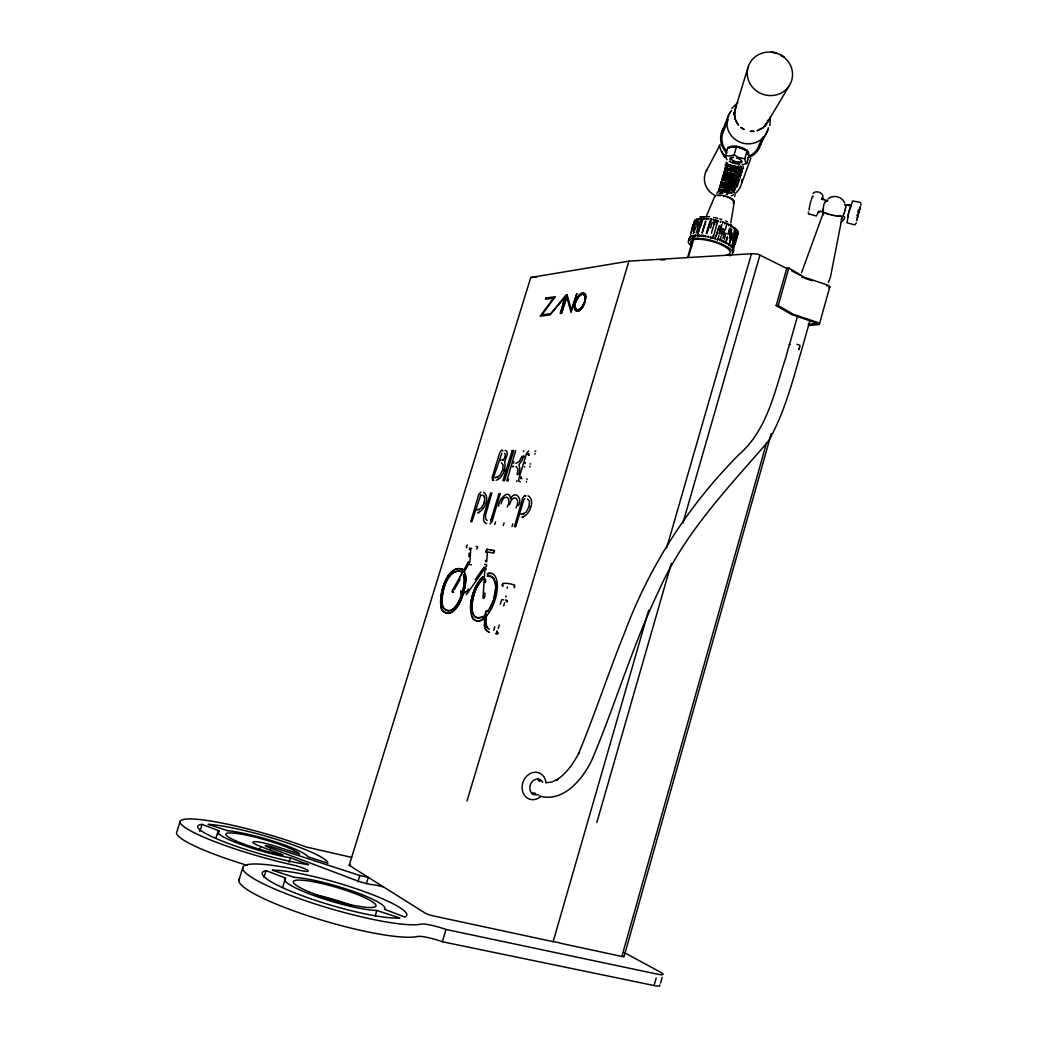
<?xml version="1.0" encoding="UTF-8"?>
<svg xmlns="http://www.w3.org/2000/svg" width="1038" height="1038" viewBox="0 0 1038 1038"><rect width="100%" height="100%" fill="white"/><g stroke="black" fill="none" stroke-linecap="round" stroke-linejoin="round"><path stroke-width="1.5" d="M690.049 236.651L689.907 237.611M823.108 209.961L822.991 212.232L822.719 211.272M690.555 236.975L690.737 236.119M789.568 344.136L789.646 344.901C790.087 340.49 785.494 359.797 785.156 359.459C774.361 392.701 766.861 430.381 739.173 454.346C688.83 504.961 649.412 565.944 624.526 632.895C608.346 672.909 595.034 714.053 578.451 753.899L578.828 753.095C573.287 763.696 566.203 773.985 555.862 780.407L557.821 779.447L551.84 782.016L546.092 782.743M688.947 239.674L689.414 238.688M737.162 230.267L733.996 242.126M720.969 186.204C722.798 184.349 738.329 190.564 733.088 192.51M721.812 182.519L727.43 185.153L734.255 185.724M724.005 173.904C721.514 166.028 739.964 171.568 740.289 177.693M738.148 232.46L738.096 233.148M725.03 170.44C721.734 161.513 747.165 169.726 739.562 176.577M726.042 166.962L725.134 164.523L727.69 163.122M723.784 175.227L728.858 178.056M726.95 165.289L732.763 165.717M470.551 606.244C471.343 595.436 475.261 584.407 482.981 576.596C475.274 584.42 471.356 595.436 470.551 606.244A25.146 11.548 -71.6 0 0 472.082 616.806C473.613 621.438 479.634 622.268 483.02 619.115L484.59 619.076M486.342 616.092A24.951 11.47 -71.6 0 0 494.399 601.897L495.943 596.85A24.951 11.47 -71.6 0 0 492.155 573.534L488.353 573.339L487.341 574.896M823.16 209.04L823.406 206.783A6.046 2.024 -77.5 0 1 823.666 205.822A5.891 2.452 -77.8 0 1 824.626 202.682M483.903 616.364C466.231 625.304 471.888 593.671 477.791 585.782A22.278 10.237 -71.6 0 1 480.218 582.071A22.395 10.289 -71.6 0 1 482.813 579.1L482.904 577.842M484.746 571.069L483.059 597.473C484.149 600.327 485.602 593.256 484.772 593.022M485.434 560.325L485.706 561.714M485.953 552.372L486.991 549.258L494.581 550.75L493.582 552.917L487.38 552.008L486.757 561.882M485.434 582.616L485.654 579.165M468.904 556.524L469.15 553.124M469.384 549.725L469.513 548.025M808.628 213.945L808.355 211.973M697.627 235.989L698.016 232.707M809.134 209.053L809.121 209.948M520.829 478.7L521.128 476.598M812.819 196.922L812.754 195.897L811.392 199.309M721.968 241.426L721.968 241.62M695.395 235.963L695.694 234.873L695.356 235.678M729 245.383L728.845 243.865M688.791 238.779L689.738 237.455M733.062 240.985L735.942 228.918L736.422 229.424M734.32 201.644L730.752 223.053M718.958 193.081L722.824 193.315M719.775 189.344L724.213 191.771L731.245 192.77M721.981 182.727C742.066 183.441 735.955 195.352 721.086 186.023M723.862 175.396C723.953 174.228 743.571 179.963 735.267 182.247M724.719 180.353C716.557 176.81 738.524 180.43 735.838 185.244M741.171 167.676L740.717 165.872M821.785 199.309L821.966 197.804L824.055 199.296M860.982 205.264L860.567 202.449L852.639 200.944L848.293 214.049M485.018 616.066L486.705 615.742L485.226 615.223L486.433 614.73C484.019 614.652 486.069 609.436 487.756 610.824L487.925 611.629C493.634 603.623 503.469 576.856 487.263 576.142L491.234 576.129L493.673 578.205L495.827 586.755L493.374 600.885L487.925 611.629L487.328 610.435L485.914 611.603L484.279 619.894L484.915 628.185L486.874 631.013L489.495 632.207M809.251 208.236L810.172 203.824M484.551 596.513L483.397 598.329M823.368 212.946L823.549 212.479A8.369 1.661 52.7 0 1 823.757 212.453L823.99 212.414M691.308 236.794L691.658 235.665M822.044 199.14C825.911 193.47 815.972 189.461 813.117 193.444M827.455 200.957L827.494 200.71A5.761 1.259 -48.9 0 0 827.416 200.386M694.643 221.107L694.279 222.275M801.518 272.786L823.419 212.66M506.466 601.028L507.361 601.91L505.506 599.951M842.026 216.773A8.122 2.219 -29.2 0 1 842.181 216.968L830.4 277.302L828.35 282.362M486.031 551.048L487.172 549.245M847.657 217.578L848.189 215.061M699.223 235.86L699.391 236.041M482.813 579.1C472.952 586.146 463.934 625.213 483.604 616.338C483.397 617.221 483.189 618.116 483.033 619.024C479.699 622.281 473.626 621.438 472.082 616.806M769.846 125.663L770.352 117.06M723.797 242.049L724.109 242.191M502.107 459.847C504.728 459.821 506.583 454.839 504.585 453.295M858.348 210.117L857.842 212.271M517.08 474.898L517.949 468.826L516.029 466.438M848.552 213.543L847.034 222.794L854.78 224.896L856.35 222.936M732.724 252.338L732.763 251.196M810.354 203.111L811.054 200.477M502.729 469.916L503.171 464.946L501.367 462.805M848.799 212.037L849.305 210.091M733.139 249.821L733.386 248.419L733.126 249.367M737.733 233.083L738.278 232.084M735.021 243.489L733.088 249.665M736.591 237.936L738.122 232.006M733.594 249.211L733.282 251.715M738.239 232.629L737.836 234.199M733.594 251.053L733.555 249.95M735.099 244.436L737.512 235.769M737.707 234.588L738.252 233.355M732.984 244.851L736.214 232.992M736.798 231.37L737.032 230.034M732.945 247.576L732.997 248.938L736.889 233.9M737.382 232.253L737.901 231.227M733.84 245.734L734.632 242.814M736.214 237.092L737.694 231.124M734.022 238.195L731.375 247.304L731.336 245.772M856.973 215.58L857.245 214.555M729.208 245.137L730.596 239.051M732.218 233.2L728.974 244.916M733.944 227.607L733.568 227.063L733.684 228.555M729.961 242.269L731.608 236.327M730.181 246.266L730.194 244.825M734.943 229.515L735.241 228.347M732.127 240.18L734.995 228.113M727.288 242.918L727.43 244.177M729.688 235.107L731.336 229.177M732.504 226.647L732.024 226.089L732.231 227.607M729.312 238.234L731.751 229.45M239.622 878.537A95.509 15.518 16.3 0 0 309.493 916.282A95.509 15.518 16.3 0 0 417.341 936.51A20.384 3.386 17 0 1 442.331 941.738L654.07 985.542L656.185 977.926M660.57 983.077L662.14 977.407M725.29 243.19C726.678 242.944 724.693 244.19 725.562 241.971M727.975 234.16L729.636 228.23M728.429 234.341L730.077 228.49M730.934 225.467L730.596 226.647L731.206 224.636L730.402 225.272M845.127 210.169L844.595 211.934A6.293 0.908 -72.8 0 1 844.283 212.894M819.436 323.986L829.829 286.864M723.408 242.256L723.681 241.05M724.42 239.168L726.094 233.226M728.806 225.713L728.819 224.377M350.662 865.121A5.099 0.688 16.5 0 0 349.637 865.614L425.321 913.193A5.644 0.843 16.9 0 0 432.587 915.737L553.137 941.674A5.437 0.779 17.5 0 0 555.408 941.933L558.47 942.582A5.424 0.766 17.6 0 0 562.038 943.581L621.866 956.452L766.693 442.37M624.033 956.647L771.208 433.871M809.848 320.859L802.439 347.211C793.006 379.337 784.975 412.514 768.042 441.682C727.807 488.132 684.198 533.298 658.961 590.414C632.466 645.532 615.456 704.53 591.569 760.698C582.214 779.668 562.933 803.153 539.059 795.899M721.319 241.335L721.657 240.154M722.915 238.351L724.576 232.486M725.406 229.567L726.924 223.507M726.86 224.818L726.496 223.326M789.555 344.344L797.405 316.512M799.507 347.509L798.923 349.534L800.077 345.446L797.041 344.331M723.239 235.289L724.926 229.359M808.278 324.427L816.75 323.207L791.397 314.41L776.203 305.574L786.869 268.076L788.867 268.038L803.97 277.133L826.456 284.672A5.073 1.466 14.4 0 1 828.622 287.617M776.203 305.574L778.202 305.574L788.867 268.038M496.086 480.27C502.976 478.064 505.96 468.696 504.728 462.014C504.909 459.068 510.307 452.049 505.091 450.336M518.987 474.055L519.843 468.592L518.974 464.648L521.855 460.716L523.879 455.617M528.887 507.05L529.497 501.367L527.486 498.889M719.594 240.271L719.516 239.298M721.099 234.432L722.798 228.503M721.254 236.119L719.84 240.557M721.67 234.653L723.369 228.723M724.796 223.948L724.991 222.716M725.069 223.001L724.641 222.573M849.72 209.105C851.484 203.759 852.172 204.901 847.112 204.668M518.416 505.428C523.009 498.344 514.744 489.456 510.514 498.993C509.619 487.276 497.89 500.147 498.668 506.297M717.543 239.882L717.284 238.493M719.71 230.657L721.423 224.727M719.023 233.589L720.709 227.737M716.947 239.687L717.751 239.765L718.971 235.457M720.229 230.786L721.916 224.948M719.464 233.822L721.163 227.893M722.63 223.131C724.213 221.989 721.163 221.418 722.772 221.937M553.137 941.674L648.724 610.162M666.668 547.908L751.473 253.752L756.663 253.947A5.086 1.518 15.2 0 1 759.946 255.089L787.492 268.816M596.824 822.563L671.314 563.413M682.926 523.022L759.946 255.089M715.312 238.974L714.987 237.754M719.347 225.557L714.935 238.831M716.311 236.028L717.167 233.057M718.037 230.099L718.893 227.14M720.385 222.379L720.502 221.12M484.175 502.859L484.785 497.617L483.02 495.282M713.353 235.159L712.315 238.26L713.145 238.455M718.088 221.691L718.374 220.744M747.204 150.497L749.138 155.207L746.75 163.394L745.946 162.668A18.139 4.528 -79.3 0 1 745.31 161.253L744.804 158.736L747.204 150.497L736.552 146.488L727.936 147.24L725.536 155.441L725.977 157.594A18.061 4.71 -79.5 0 0 726.613 159.138L727.08 159.722M687.636 257.398L692.657 240.336A19.073 5.605 14.1 0 0 692.839 241.88M688.298 257.372L692.839 241.984M706.333 216.293L714.78 196.39M736.552 146.488L734.125 154.74A21.785 13.663 -55.5 0 1 729.013 156.011L725.536 155.441M716.402 224.714L717.699 220.303M712.652 237.079L712.315 238.26L713.093 238.26L717.803 220.406M733.438 251.131L733.451 251.092A22.551 6.721 15.7 0 1 733.347 251.222L733.165 251.378M496.527 477.272L499.979 475.404L502.807 469.617M710.576 237.455L709.953 237.663L710.77 237.767M715.727 219.874L714.066 224.117C713.054 222.353 716.505 217.5 715.779 221.068M710.303 236.482L710.615 237.65M711.393 233.2L715.467 219.809M708.292 237.287L707.968 235.963M710.498 228.088L712.237 222.262M713.469 220.536L713.768 219.381M467.009 800.973L628.911 261.148L751.473 253.752M442.331 941.738L446.003 929.477L657.236 974.124A14.402 2.024 18 0 0 660.661 972.256L623.851 952.365M706.138 236.82L705.399 236.742L705.684 235.548M706.32 233.589L709.862 221.782M706.8 233.55L708.539 227.724M709.421 224.805L711.549 218.914L711.186 220.095M707.812 230.747L711.238 218.862M703.167 236.158L703.907 236.508L703.453 235.211L703.595 236.456M529.847 467.009L530.081 466.244M512.032 526.487L512.824 523.853M526.422 482.151L526.655 481.373M534.894 454.19L535.128 453.437M515.639 526.902L523.995 499.343L524.917 498.681M521.063 514.614L521.31 513.81M500.212 604.22L501.808 599.627L503.586 599.873M493.738 630.3L494.802 626.783M507.024 588.196L507.4 586.95M505.74 597.097L506.116 595.864M503.664 605.855L504.624 602.676M498.253 628.431L499.278 625.071M708.967 219.745L708.746 218.486M515.665 450.609L506.816 480.931M375.198 915.957L376.859 910.482L399.838 918.007A75.346 11.639 16.4 0 1 307.144 897.507A75.346 11.639 16.4 0 1 266.078 870.61L263.963 877.266M494.737 524.501L495.528 521.919M508.01 481.009L508.542 479.258M513.408 463.285L513.901 461.702M523.45 451.504L523.645 450.816M507.232 507.102C512.487 497.591 503.832 492.272 501.03 503.871M503.287 525.488L504.092 522.867M516.703 481.541L516.989 480.607M525.046 463.714L525.384 462.585M515.964 507.906C521.284 498.227 512.525 492.92 509.632 504.65M701.675 236.132L701.312 234.977M701.999 232.901L705.529 221.263M702.337 232.927L705.866 221.302M706.644 218.33L706.826 219.485L707.112 218.551M476.948 510.203L477.182 509.45M366.349 883.727L368.295 877.382L359.81 875.488L271.229 846.723A4.84 0.662 16 0 0 265.702 845.542A4.84 0.662 16 0 0 267.402 846.878L356.047 880.341A14.078 1.998 16.5 0 0 374.666 884.895L383.281 886.802M501.821 453.217L492.635 480.036L492.129 477.506L499.615 453.074L501.211 450.505L502.989 450.674L501.873 450.245M495.113 477.947L495.334 477.208M500.446 460.535L500.666 459.795M490.676 492.855L484.499 513.032C483.604 516.262 482.216 522.672 486.692 523.58M504.961 457.148L505.285 456.123M464.777 593.126L465.167 591.829M490.753 520.544L499.044 493.504M698.937 236.015L699.301 234.848M705.074 218.395L704.776 219.329L704.698 218.252M349.235 865.238L530.781 277.47L628.911 261.148M357.851 881.846L359.81 875.488M471.823 521.867L480.698 495.087M504.196 470.383L505.675 470.681L504.26 470.149M748.074 67.301L734.956 109.898L736.227 106.797L735.799 107.68M697.095 235.95L701.584 221.107M698.315 232.707L700.987 224M700.274 226.959L703.154 218.343M702.869 219.278L703.05 218.175M695.149 235.976L693.877 236.21L694.15 235.042M696.706 227.101L698.509 221.315M699.508 219.472L699.43 218.408M696.226 232.901L698.95 224.078M699.21 224.052L701.467 218.149L701.104 219.329M697.186 219.122L696.887 220.056M693.293 233.342L695.123 227.478M692.437 236.482L692.8 235.315M693.631 233.265L695.46 227.387M696.381 224.455L698.211 218.603M698.107 219.719L698.47 218.551M768.107 120.888L768.431 119.85L764.98 126.052L767.601 122.069M289.096 862.228L290.484 857.816A46.931 6.436 16 0 1 238.169 843.414A46.931 6.436 16 0 1 219.174 830.854L202.099 824.393L199.802 831.516M282.608 887.503L285.554 878.109L266.078 870.61M691.529 229.956L694.798 220.705M691.814 229.281L693.631 223.52M691.178 232.356L694.15 222.911M694.578 221.613L694.694 220.562M690.491 234.679L692.32 228.84M693.41 225.765L695.084 219.978M695.123 221.003L695.486 219.848M689.31 240.66L689.673 239.493M693.034 228.295L694.863 222.443M696.187 219.563L695.901 220.497M693.332 230.657L697.043 218.966M460.768 593.697L461.56 591.102L460.651 590.92M693.812 236.171L692.826 236.846M259.513 850.174L260.668 846.541A17.607 2.413 16 0 1 254.505 841.649A17.607 2.413 16 0 1 274.629 845.944L299.632 854.066A38.653 5.294 16 0 0 251.806 836.33A38.653 5.294 16 0 0 229.32 837.601A38.653 5.294 16 0 0 283.037 855.001L260.668 846.541M270.477 849.11L271.229 846.723M238.818 880.289L242.71 868.092M216.073 837.627L217.811 832.216M218.019 834.435L219.174 830.854M515.834 463.389L519.311 461.456L521.997 456.24M180.353 821.097L176.823 831.931A85.752 12.365 15.9 0 0 247.187 865.329M522.516 513.927L526.136 512.175L528.978 506.739M843.206 215.735L844.27 212.829M478.259 509.554L481.554 507.88L484.214 502.716M818.813 211.687L816.296 216.008L808.485 213.789M741.327 167.507L741.443 167.287M738.316 171.828C743.675 170.582 736.604 166.871 733.957 166.093M750.824 158.256L741.21 184.621A18.827 18.087 19.5 0 1 735.592 193.185M818.71 211.233L818.165 212.323L819.981 211.804M728.287 119.539L722.643 133.474L721.462 133.111L727.586 117.891A20.994 20.046 19.2 0 1 730.454 112.065M468.553 561.649L452.62 590.051L452.334 591.79L453.515 592.322M734.424 191.472L734.307 191.459M726.924 165.172L731.907 167.663M512.383 466.737L513.2 466.309M452.62 590.051L452.334 591.79L453.58 592.218M762.956 137.055L759.414 144.399L760.607 144.762L767.822 129.854A20.994 20.046 19.2 0 0 768.315 127.739M841.117 219.329L841.571 218.707A8.096 2.4 -36.3 0 0 841.935 218.188L842.013 217.915M735.916 107.342L736.279 106.629M741.586 169.622L743.156 168.065L743.104 165.989M740.574 173.099C744.415 171.192 740.924 166.936 738.265 165.911M706.035 171.465L720.035 144.879M528.108 454.086L529.224 455.202L527.823 454.566L529.133 454.021M824.652 202.76L825.262 201.761M464.868 573.158C469.293 583.213 456.499 624.474 442.019 610.227C436.933 598.861 446.6 562.817 462.883 569.434C446.664 562.674 436.855 598.939 442.019 610.227C456.409 624.616 469.384 583.148 464.868 573.158L463.61 575.402C467.048 584.757 456.564 620.218 443.239 608.047C438.983 597.33 446.677 566.917 461.625 571.666L462.247 570.55M454.307 589.636L460.132 579.256M464.025 572.314L469.89 561.869L470.85 548.22L471.576 548.324M582.694 306.794L585.16 301.37L585.899 296.193A10.159 4.567 -66 0 0 585.627 294.597C579.97 288.447 573.78 302.59 574.364 307.884A10.159 4.567 -66 0 0 574.624 309.48C583.278 318.861 592.062 283.867 578.854 295.571M789.14 85.856L766.602 123.846L763.138 127.674L757.221 130.736L763.138 127.674L767.316 122.64M491.311 521.219L490.403 520.881L490.87 520.259M459.938 576.998L462.39 572.626M735.449 108.043L736.695 106.213M468.67 588.974L466.153 592.023M475.274 579.58L484.136 566.956M466.283 594.826L486.485 566.112L486.575 564.607L484.616 564.283M485.525 569.953L486.303 568.85M731.738 108.406L737.992 102.412M708.007 237.066L708.137 237.092M581.371 308.61C573.586 317.55 572.561 301.461 577.556 297.374A10.159 4.567 -66 0 1 578.815 295.7M742.235 169.233L742.91 168.545M741.223 172.71L741.898 172.023M734.554 196.662L735.125 194.56M740.211 176.188L740.873 175.513M738.55 180.054L739.86 178.99M825.742 201.164L827.416 200.386M738.122 178.108C738.615 174.28 730.622 173.398 727.054 171.711M712.496 238.091L712.535 238.065A22.758 6.786 15.7 0 1 712.976 238.273M495.93 633.79L497.423 631.195L496.761 631.026M844.089 216.514L843.038 216.475M732.452 247.861L732.257 246.694L732.179 247.823M734.359 193.029C732.011 189.085 716.207 183.817 718.906 191.303M728.936 193.353C725.822 192.238 718.179 188.579 716.908 193.379M729.13 224.584L728.429 224.195M828.155 198.738C833.397 194.417 842.078 196.584 844.685 202.864M692.722 237.209L695.032 236.34M700.728 218.252L701.429 218.188M738.589 174.968L739.51 174.021L737.175 171.633L728.378 168.545L736.617 170.375M737.538 183.531C745.154 176.732 719.684 168.506 722.993 177.381M736.526 187.009C744.077 180.249 718.685 172.01 721.968 180.859M711.004 218.901L711.497 218.94M746.75 163.394L743.857 164.302M462.52 591.413L461.378 591.751L462.818 592.218M487.432 573.638L491.039 573.184M467.308 545.041L466.218 546.728L466.892 547.636M476.676 549.076L477.778 546.948L476.183 546.312M493.452 552.93L494.257 550.296M741.482 166.573L739.458 166.91M740.47 170.05L738.446 170.362M521.803 456.85L522.944 456.603M739.458 173.515L737.434 173.839M738.446 176.992L736.422 177.303M737.434 180.469L735.41 180.768M736.422 183.947L734.398 184.245M514.537 585.393C513.914 588.922 514.731 588.299 514.537 585.393C513.291 583.81 498.746 581.293 503.093 586.159M735.397 187.424L733.373 187.722M734.385 190.901L732.361 191.2M524.839 495.515L525.942 495.879L524.255 495.749L522.659 498.149L514.407 526.759M502.703 459.86L503.508 460.223M699.936 216.773L709.603 216.708M498.006 632.882L496.8 633.089L498.292 633.569M523.502 456.824L524.618 456.668M739.328 168.351L732.504 167.819M736.279 178.77L729.467 178.212M808.641 325.504L818.255 324.66A5.086 1.349 14.6 0 0 816.037 321.884L793.447 314.371L778.202 305.574M528.731 450.959L526.474 453.606L518.766 478.92L518.792 481.269L520.259 481.762M536.607 277.25L530.833 277.509M737.33 171.932L730.311 170.959M736.318 175.396L729.883 174.592L725.199 172.399M734.294 182.338L727.262 181.352M713.054 219.278L713.275 219.329M477.752 512.629C484.707 510.852 490.455 496.411 483.591 492.31M522.01 517.184C529.614 515.575 535.764 499.849 528.057 495.762M503.3 583.33L502.236 584.563L502.483 586.042M480.815 492.09L478.674 494.594L470.707 521.738M700.248 235.509L704.555 235.782M700.144 235.886L704.439 236.158M489.897 523.943L492.116 521.426L500.212 493.595M534.933 451.115L535.816 451.141M530.055 463.921L530.768 463.96M524.125 466.763L524.826 466.789M526.526 479.024L527.343 479.076M728.494 164.484L737.629 166.91M734.593 177.303L725.445 174.877M733.581 180.781L724.005 178.108M731.543 187.722L722.396 185.296M491.83 492.946L485.602 514.9L485.563 518.702L487.146 520.518M838.38 216.086L839.846 216.202M744.804 158.736L741.288 158.204M734.917 168.312L736.098 168.441M735.721 166.794L736.98 166.871M734.956 173.8L724.913 172.23M724.498 182.351L731.855 184.193M730.57 184.05L731.92 184.206M729.818 191.135L722.461 189.305M727.586 170.128L728.339 170.219M836.005 215.839L834.928 215.683M840.754 216.293L842.026 216.734M469.708 564.542L471.486 564.841M727.521 194.469L726.224 194.249L726.95 194.586M833.981 215.528L832.022 215.126M771.584 52.185L775.957 53.029A22.771 21.629 19.1 0 1 778.993 54.184M824.016 212.414L825.651 213.037M771.753 51.939L776.087 52.795M739.588 164.406L733.996 163.342A17.646 16.336 56.7 0 1 730.674 162.019L729.416 161.318M713.599 217.357L717.738 218.304M773.842 52.575L775.957 53.029M506.336 600.236L507.102 600.405M821.473 199.244L827.675 200.658M844.737 204.564L850.939 205.978M351.648 857.388L306.093 846.969A85.661 11.755 16 0 0 180.443 820.967A85.661 11.755 16 0 0 292.95 865.004A11.626 1.687 16.2 0 1 307.404 870.091A11.626 1.687 16.2 0 1 301.124 870.597A95.405 14.753 16.4 0 0 270.918 887.36A95.405 14.753 16.4 0 0 421.065 924.144A20.371 3.218 17 0 1 446.003 929.477M820.046 211.181L823.147 211.895M737.81 146.916L734.151 146.695A5.424 1.946 33.9 0 0 733.892 146.994M711.484 237.365L713.897 237.962M712.392 237.183L714.014 237.585M738.861 147.188L740.989 147.824M484.694 618.531L483.215 618.038L484.629 618.83M829.245 214.373L830.244 214.671A8.239 1.648 12.2 0 0 832.009 215.138M492.544 480.01L493.673 480.399M520.674 478.103L522.127 478.544M719.801 218.888L721.838 219.524M484.629 617.818L485.615 618.142L484.824 616.935M804.684 278.223L812.17 280.727M464.557 575.727L463.61 575.402C468.138 584.368 453.515 624.772 442.448 605.894C440.462 594.839 446.651 567.41 461.625 571.666M828.441 214.1L827.636 213.828M467.853 562.894L469.28 563.375M490.689 549.764L492.129 550.27M722.617 221.911L722.396 221.898M480.373 495.061L481.295 495.411M741.988 148.149L744.791 149.848A10.069 3.607 15.4 0 0 737.836 147.318M290.484 857.816L308.571 864.654A67.665 9.277 16 0 1 227.024 842.96A67.665 9.277 16 0 1 202.099 824.393M512.798 466.296L513.745 466.659M801.92 277.224L803.191 277.717M826.988 213.581L825.742 213.062M720.787 240.206L722.837 241.05M722.513 193.211L720.956 192.549M483.15 495.295L483.955 495.619M725.186 180.573L726.172 180.975M478.765 509.593L479.556 509.93M728.235 170.167L729.221 170.569M523.074 513.979L523.892 514.329M725.757 220.964L727.599 221.743M722.279 240.388L722.941 240.686M497.072 477.298L497.864 477.649M477.973 512.642L478.687 512.967M483.241 617.921L484.201 618.363M723.499 241.348L724.758 241.945M522.257 517.196L522.983 517.534M488.574 631.986L485.278 628.976L484.149 624.85M489.404 629.262C484.487 626.978 485.33 620.4 486.381 616.066L485.576 622.164L487.471 627.964M791.838 270.983L800.532 275.317M496.229 633.738L496.93 634.101M727.898 170.011C722.266 167.598 730.207 169.389 727.054 167.702M780.187 54.43L783.898 56.805M780.083 54.703L783.82 57.09M731.868 193.25L725.588 190.239L719.944 189.695M719.931 187.813C717.284 180.262 733.347 185.594 735.579 189.785M720.943 184.336C718.361 176.642 735.215 182.13 736.993 186.931M727.054 163.498L726.146 162.252M517.56 473.263L518.507 474.392M724.161 155.453L721.008 150.718L719.321 145.372M460.976 593.048L461.728 594.008M845.555 205.044L845.049 204.733A5.255 0.843 68.7 0 0 845.01 204.901M845.607 205.355L845.685 206.549M823.381 213.374L823.562 214.555A9.614 2.855 59.6 0 0 823.588 214.866M659.623 984.971A14.415 2.128 18.1 0 1 654.07 985.542M315.513 894.769A43.077 6.994 16.3 0 1 352.375 905.785M376.859 910.482A52.25 8.07 16.4 0 1 315.669 896.209A52.25 8.07 16.4 0 1 285.554 878.109M623.293 955.842A5.32 0.74 17.9 0 1 621.866 956.452M582.733 306.664A10.159 4.567 -66 0 1 581.41 308.481M692.865 239.895A19.073 5.605 14.1 0 1 693.436 239.324M691.71 244.449A20.436 6.059 15.7 0 1 713.145 241.75A20.436 6.059 15.7 0 1 726.911 254.946M718.166 195.689A8.888 2.906 15.6 0 1 720.709 195.65M723.758 196.104A8.888 2.906 15.6 0 1 725.354 196.506M726.924 196.999A8.888 2.906 15.6 0 1 728.404 197.57M729.753 198.206A8.888 2.906 15.6 0 1 731.868 199.556M732.556 200.23A8.888 2.906 15.6 0 1 732.971 200.866M714.676 196.961A10.159 3.322 15.6 0 1 726.821 196.519A10.159 3.322 15.6 0 1 733.088 203.072M691.762 246.278A22.979 6.812 15.7 0 1 695.862 238.234A22.979 6.812 15.7 0 1 724.758 245.5A22.979 6.812 15.7 0 1 729.455 255.75M733.477 194.716A18.827 18.087 19.5 0 1 731.128 195.935M715.532 195.715A18.827 18.087 19.5 0 1 707.28 169.233M741.898 179.535A18.827 18.087 19.5 0 1 741.742 182.117M760.504 144.97A20.41 19.527 19.3 0 1 747.542 157.906M726.963 153.066A20.41 19.527 19.3 0 1 723.265 129.01M781.835 55.715A22.771 21.629 19.1 0 1 783.288 91.772A22.771 21.629 19.1 0 1 747.944 78.564A22.771 21.629 19.1 0 1 772.843 52.354M759.323 144.606A19.177 18.347 19.3 0 1 748.58 156.271M726.237 150.549A19.177 18.347 19.3 0 1 722.552 133.681M767.925 129.633A20.994 20.059 19.2 0 1 738.252 141.35A20.994 20.059 19.2 0 1 731.505 110.612M721.462 133.111A20.423 19.54 19.2 0 1 724.239 127.44M761.075 142.699A20.423 19.54 19.2 0 1 760.607 144.762M826.598 285.658A2.4 0.701 14.4 0 1 827.156 286.086M844.919 217.331A11.548 10.795 -8.7 0 1 840.546 222.638M822.602 214.801A11.548 10.795 -8.7 0 1 822.965 211.207M823.316 213.192A6.072 0.779 72.2 0 1 823.329 212.816M842.207 217.604A6.488 1.596 -41.1 0 1 842.129 217.824M843.09 216.397A6.293 0.882 -60.7 0 1 843.297 215.606M823.043 210.234A6.488 0.753 -82.8 0 1 823.082 209.274M845.568 207.639A5.904 1.661 -73.3 0 1 845.075 210.169M840.092 216.345A10.575 1.518 -6 0 1 840.365 216.371M840.741 216.138A11.288 1.116 -2.1 0 1 841.182 216.202M839.21 216.28A10.406 0.895 8.8 0 1 838.548 216.228M837.938 216.138A9.368 1.388 11 0 1 836.226 215.956M834.76 215.489A8.486 1.557 11.8 0 1 833.89 215.346M829.038 214.399A8.953 1.713 12.3 0 1 828.259 214.139M827.208 213.789A9.9 1.362 14.2 0 1 826.546 213.53M845.723 206.484A6.228 1.739 -73.7 0 1 845.672 207.496M845.581 204.927A6.786 1.298 -80.5 0 1 845.646 205.213M825.262 201.891A6.488 2.271 -73.7 0 1 825.729 201.281M660.752 259.941A31.296 1.492 -5.3 0 1 665.15 259.747M538.45 780.187A7.344 6.163 -70.4 0 1 539.319 781.212M534.674 793.032A7.344 6.163 -70.4 0 1 532.066 792.993M538.216 794.563A8.096 6.799 -70.5 0 1 530.133 790.32A8.096 6.799 -70.5 0 1 533.895 780.148A8.096 6.799 -70.5 0 1 542.757 782.289M538.125 779.006A8.07 6.786 -70.4 0 1 540.058 781.108M535.569 793.499A8.07 6.786 -70.4 0 1 531.832 793.694M540.201 796.925A13.948 11.716 -70.4 0 1 523.035 792.643A13.948 11.716 -70.4 0 1 530.963 773.193A13.948 11.716 -70.4 0 1 545.988 782.717M741.08 161.37A5.359 1.894 15.5 0 1 736.656 161.707M735.332 161.383A5.359 1.894 15.5 0 1 733.295 160.618M732.945 160.436A5.359 1.894 15.5 0 1 733.451 157.322M741.599 160.773A6.293 2.219 15.5 0 1 738.745 162.953M737.499 162.836A6.293 2.219 15.5 0 1 735.747 162.499M735.306 162.382A6.293 2.219 15.5 0 1 732.789 161.461M730.635 160.124A6.293 2.219 15.5 0 1 733.464 157.555M736.526 158.113A6.293 2.219 15.5 0 1 737.408 158.373M738.667 158.853A6.293 2.219 15.5 0 1 739.783 159.398M740.717 159.982A6.293 2.219 15.5 0 1 741.223 160.384M729.026 147.98A10.069 3.607 15.4 0 1 740.821 147.357A10.069 3.607 15.4 0 1 747.879 154.013M747.01 151.366A10.069 3.607 15.4 0 1 747.827 154.584M729.26 147.876A10.069 3.607 15.4 0 1 734.528 146.851M745.816 150.445A10.069 3.607 15.4 0 1 746.659 151.055M741.275 158.308A20.994 19.398 56.7 0 1 734.151 154.714M742.741 164.497A17.776 11.275 -55.4 0 1 742.196 164.549M734.45 112.87L735.254 119.396L738.589 125.196C734.956 120.966 733.464 114.946 735.073 109.574L734.45 112.87M585.173 297.426C586.587 302.343 577.141 316.227 575.078 306.664C573.716 301.773 583.071 287.954 585.173 297.426M734.398 113.038L734.307 114.608L734.463 112.221L734.398 113.038M856.622 220.549L860.32 206.757L856.622 220.549M585.16 297.932C586.535 303.07 576.233 316.421 575.091 306.158C573.767 301.046 583.979 287.747 585.16 297.932M727.34 237.118L725.692 242.996L727.34 237.118M564.594 297.75L560.364 313.632L566.073 294.922L549.842 314.955L564.594 297.75M567.085 294.766L561.376 313.502L566.878 297.491L571.082 312.49L576.843 293.533L571.289 309.726L567.085 294.766M545.845 298.062L545.482 299.255L553.514 298.101L540.188 316.175L548.804 315.085L549.842 313.8L541.953 314.799L555.317 296.686L545.845 298.062M512.175 450.518L502.963 480.685L504.533 480.789L513.758 450.557L512.175 450.518M753.886 131.359L750.474 131.333L753.886 131.359M227.646 830.698L208.067 824.341A67.665 9.277 16 0 1 281.207 840.858A67.665 9.277 16 0 1 327.852 863.227L307.884 856.739A46.931 6.436 16 0 0 275.758 841.961A46.931 6.436 16 0 0 227.646 830.698M294.143 877.331L272.164 870.142A75.346 11.639 16.4 0 1 361.73 890.656A75.346 11.639 16.4 0 1 404.859 917.086L384.397 909.249A52.25 8.07 16.4 0 0 353.543 891.473A52.25 8.07 16.4 0 0 294.143 877.331M743.922 129.387L741.054 127.544L743.922 129.387M724.874 157.257L721.747 151.769L724.874 157.257M308.844 891.785A43.025 6.643 16.4 0 0 375.587 906.537A43.025 6.643 16.4 0 0 319.821 883.079A43.025 6.643 16.4 0 0 308.844 891.785"/></g></svg>
